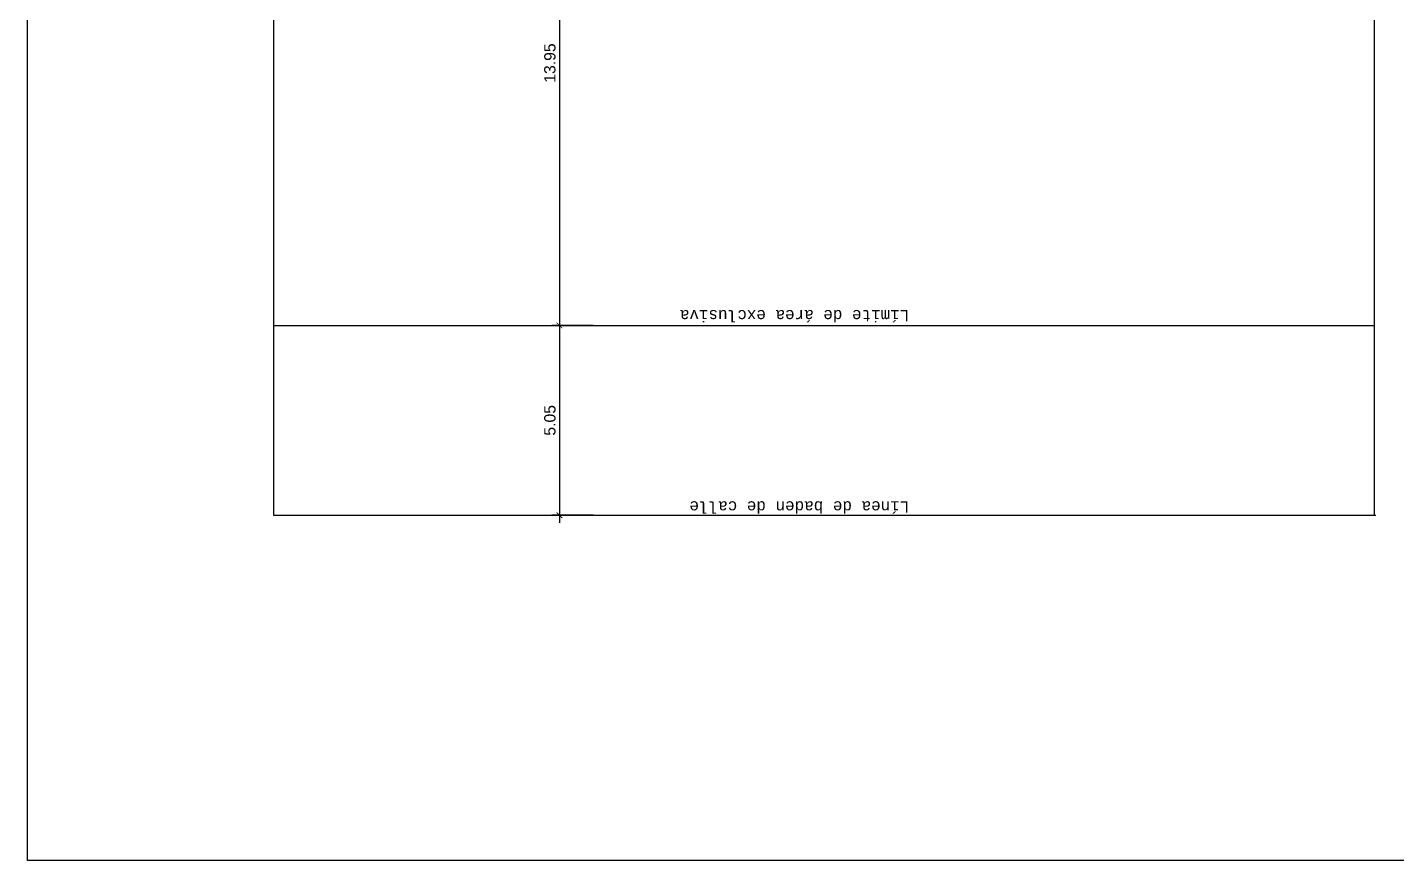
# Model space of a CAD drawing. Header units: millimetres. Extents: x 6085 to 6497, y 3307 to 3415.
# Drawn here: x 6084.78 to 6121.18, y 3325.97 to 3348.13 of the extents above; entities that cross this region are included whole.
import ezdxf

# ---------------------------------------------------------------- set-up
doc = ezdxf.new("R2010")
doc.units = ezdxf.units.MM
for name, color, linetype in [('Cotas', 4, 'Continuous'), ('Hatch Muros', 252, 'Continuous'), ('Muros', 7, 'Continuous'), ('TEXTO', 141, 'Continuous')]:
    doc.layers.add(name, color=color, linetype=linetype)
doc.styles.add('ARIAL', font='arial.ttf')
doc.styles.get("Standard").update_dxf_attribs({"font": 'lucon.TTF'})
doc.dimstyles.new('COTAS_100', dxfattribs={"dimtxt": 0.4, "dimasz": 0.15, "dimexe": 0.2, "dimexo": 0.05, "dimgap": 0.05, "dimtad": 1, "dimzin": 1, "dimdsep": 46, "dimtxsty": 'ARIAL', "dimblk": 'ARCHTICK', "dimcen": 0.2, "dimdle": 0.2, "dimclrd": 256, "dimclre": 252, "dimclrt": 256, "dimaunit": 1, "dimadec": 0, "dimazin": 0, "dimtfac": 1, "dimtmove": 0, "dimatfit": 3, "dimfxl": 1, "dimarcsym": 0})

# ---------------------------------------------------------------- blocks, each defined once
blk = doc.blocks.new('_ArchTick')
at = {"color": 0, "linetype": 'ByBlock', "const_width": 0.15}
blk.add_lwpolyline([(-0.5, -0.5), (0.5, 0.5)], dxfattribs=at)
blk = doc.blocks.new('*D100')
at = {"layer": 'Cotas', "lineweight": -2}
blk.add_line((6098.927267, 3354.352239), (6098.927267, 3340.002239), dxfattribs=at)
at = {"layer": 'Cotas', "color": 252, "lineweight": -2}
for p, q in [((6099.657953, 3354.152239), (6098.727267, 3354.152239)), ((6099.657953, 3340.202239), (6098.727267, 3340.202239))]:
    blk.add_line(p, q, dxfattribs=at)
at = {"layer": 'Defpoints', "color": 0}
for p in [(6099.707953, 3354.152239), (6098.927267, 3340.202239), (6099.707953, 3340.202239)]:
    blk.add_point(p, dxfattribs=at)
at = {"layer": 'Cotas', "lineweight": -2, "xscale": 0.15, "yscale": 0.15, "zscale": 0.15}
for p, rotation in [((6098.927267, 3354.152239), 90), ((6098.927267, 3340.202239), 270)]:
    blk.add_blockref('_ArchTick', p, dxfattribs=dict(at, rotation=rotation))
at = {"layer": 'Cotas', "insert": (6098.673993, 3347.177239), "char_height": 0.3, "attachment_point": 5, "rotation": 90, "style": 'ARIAL'}
blk.add_mtext('13.95', dxfattribs=at)
blk = doc.blocks.new('*D101')
at = {"layer": 'Cotas', "color": 252, "lineweight": -2}
for p, q in [((6099.825407, 3340.202239), (6098.727267, 3340.202239)), ((6099.825407, 3335.152239), (6098.727267, 3335.152239))]:
    blk.add_line(p, q, dxfattribs=at)
at = {"layer": 'Cotas', "lineweight": -2}
blk.add_line((6098.927267, 3340.402239), (6098.927267, 3334.952239), dxfattribs=at)
at = {"layer": 'Defpoints', "color": 0}
for p in [(6099.875407, 3340.202239), (6098.927267, 3335.152239), (6099.875407, 3335.152239)]:
    blk.add_point(p, dxfattribs=at)
at = {"layer": 'Cotas', "lineweight": -2, "xscale": 0.15, "yscale": 0.15, "zscale": 0.15}
for p, rotation in [((6098.927267, 3340.202239), 90), ((6098.927267, 3335.152239), 270)]:
    blk.add_blockref('_ArchTick', p, dxfattribs=dict(at, rotation=rotation))
at = {"layer": 'Cotas', "insert": (6098.674095, 3337.677239), "char_height": 0.3, "attachment_point": 5, "rotation": 90, "style": 'ARIAL'}
blk.add_mtext('5.05', dxfattribs=at)

msp = doc.modelspace()

# ---------------------------------------------------------------- linework, layer by layer
at = {"layer": 'Hatch Muros'}
for points in [[(6091.329, 3354.152), (6091.329, 3335.152)], [(6120.584, 3354.152), (6120.584, 3335.152)]]:
    msp.add_lwpolyline(points, dxfattribs=at)
at = {"layer": 'Muros', "color": 0}
for p, q in [((6091.329, 3340.202), (6120.584, 3340.202)), ((6091.329, 3335.152), (6120.625, 3335.152))]:
    msp.add_line(p, q, dxfattribs=at)
at = {"layer": 'Muros', "color": 3}
msp.add_lwpolyline([(6084.785, 3325.97), (6084.785, 3414.689), (6140.338, 3414.689), (6140.338, 3325.97)], close=True, dxfattribs=at)

# ---------------------------------------------------------------- texts
at = {"layer": 'TEXTO', "char_height": 0.3, "attachment_point": 1, "rotation": 180}
for s, insert in [('Límite de área exclusiva', (6108.228, 3340.31, 47876.805)), ('Línea de baden de calle', (6108.228, 3335.225, 47876.805))]:
    msp.add_mtext_dynamic_manual_height_columns(s, width=6.18886, gutter_width=12.5, heights=[0], dxfattribs=dict(at, insert=insert))

# ---------------------------------------------------------------- dimensions: what is measured, and where the dimension line sits
at = {"layer": 'Cotas', "color": 3}
for base, p1, p2, picture, middle in [((6098.927, 3340.202), (6099.708, 3354.152), (6099.708, 3340.202), '*D100', (6098.674, 3347.177)), ((6098.927, 3335.152), (6099.875, 3340.202), (6099.875, 3335.152), '*D101', (6098.674, 3337.677))]:
    dim = msp.add_linear_dim(base=base, p1=p1, p2=p2, angle=90, dimstyle='COTAS_100', override={"dimtxt": 0.3, "dimgap": 0.1}, dxfattribs=at)
    dim.commit()
    dim.dimension.update_dxf_attribs({"geometry": picture, "text_midpoint": middle})

doc.saveas('drawing.dxf')
